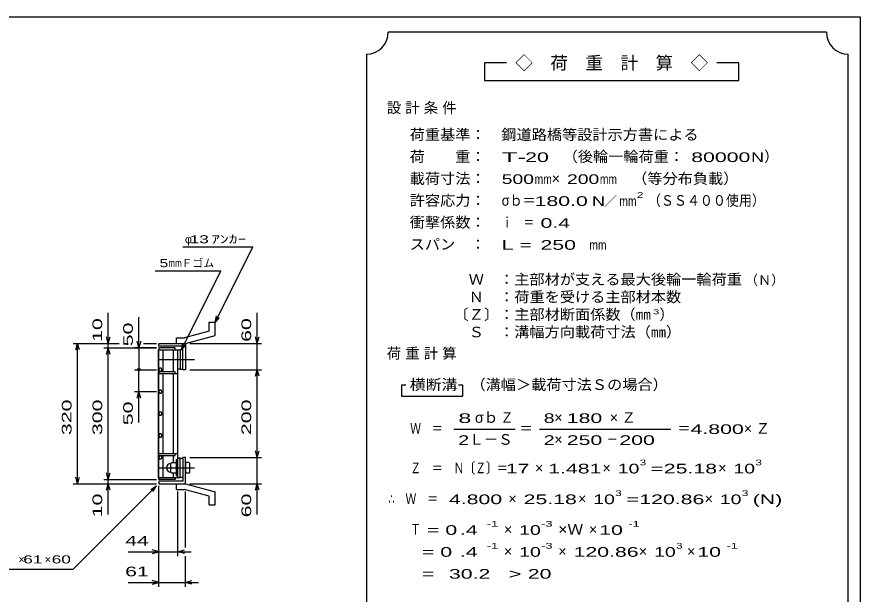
# Model space of a CAD drawing. Units: millimetres, scale not verified. Extents: x -1820 to 1731, y -1282 to 1054.
# Drawn here: x -194 to 1731, y -263 to 1054 of the extents above; entities that cross this region are included whole.
import ezdxf
from ezdxf.enums import TextEntityAlignment as Align

# ---------------------------------------------------------------- set-up
doc = ezdxf.new("R2010")
doc.units = ezdxf.units.MM
doc.header["$LTSCALE"] = 10
doc.linetypes.add('CHAIN', pattern=[18.5, 12, -1.5, 3.5, -1.5])
for name, color, linetype, lineweight in [('0_2', 150, 'Continuous', 25), ('16', 3, 'Continuous', 25), ('19', 6, 'Continuous', 25), ('22', 4, 'Continuous', 25), ('24', 2, 'Continuous', 25)]:
    doc.layers.add(name, color=color, linetype=linetype, lineweight=lineweight)
doc.styles.add('ベクトル', font='')
doc.styles.get('ベクトル').set_extended_font_data('ベクトル')

msp = doc.modelspace()

# ---------------------------------------------------------------- linework, layer by layer
at = {"layer": '0_2'}
for p, q in [((-1729, 1053.5), (1731, 1053.5)), ((1731, 1053.5), (1731, -1146.5))]:
    msp.add_line(p, q, dxfattribs=at)
at = {"layer": '16'}
for p, q in [((129.3, 3.5), (129.3, 294.5)), ((129.3, 294.5), (130, 294.5)), ((168, 299), (130, 299)), ((130, 299), (130, 294.5)), ((130, 294.5), (168, 294.5)), ((130, 3.5), (130, 294.5)), ((130, 294.5), (174, 294.5)), ((140.5, 244.5), (140.5, 294.5)), ((163.5, 244.5), (163.5, 294.5)), ((168, 294.5), (168, 299)), ((174, 3.5), (174, 294.5)), ((174, 294.5), (179, 294.5)), ((179, 294.5), (179, 250.5)), ((185, 294.5), (179, 294.5)), ((185, 250.5), (185, 294.5)), ((131.98, 252.45), (130, 248.97)), ((135.98, 252.48), (131.98, 252.45)), ((138, 249), (135.98, 252.48)), ((179, 250.5), (174, 250.5)), ((179, 250.5), (185, 250.5)), ((130, 248.97), (132.02, 245.52)), ((130, 244.5), (130, 240)), ((168, 244.5), (130, 244.5)), ((130, 240), (174, 240)), ((132.02, 245.52), (136.02, 245.55)), ((136.02, 245.55), (138, 249.03)), ((140.5, 58), (140.5, 240)), ((163.5, 58), (163.5, 240)), ((168, 240), (168, 244.5)), ((131.98, 202.45), (130, 198.97)), ((130, 198.97), (132.02, 195.52)), ((135.98, 202.48), (131.98, 202.45)), ((132.02, 195.52), (136.02, 195.55)), ((138, 199), (135.98, 202.48)), ((136.02, 195.55), (138, 199.03)), ((131.98, 152.45), (130, 148.97)), ((130, 148.97), (132.02, 145.52)), ((135.98, 152.48), (131.98, 152.45)), ((132.02, 145.52), (136.02, 145.55)), ((138, 149), (135.98, 152.48)), ((136.02, 145.55), (138, 149.03)), ((131.98, 102.45), (130, 98.97)), ((130, 98.97), (132.02, 95.52)), ((135.98, 102.48), (131.98, 102.45)), ((138, 99), (135.98, 102.48)), ((136.02, 95.55), (138, 99.03)), ((132.02, 95.52), (136.02, 95.55)), ((130, 53.5), (130, 58)), ((130, 58), (174, 58)), ((168, 53.5), (168, 58)), ((130, 53.5), (168, 53.5)), ((131.98, 52.45), (130, 48.97)), ((130, 48.97), (132.02, 45.52)), ((135.98, 52.48), (131.98, 52.45)), ((132.02, 45.52), (136.02, 45.55)), ((138, 49), (135.98, 52.48)), ((136.02, 45.55), (138, 49.03)), ((140.5, 3.5), (140.5, 53.5)), ((163.5, 38.5), (163.5, 53.5)), ((171, 7), (171, 44)), ((171, 44), (174, 44)), ((179, 47.5), (174, 47.5)), ((174, 7), (174, 44)), ((179, 3.5), (179, 47.5)), ((179, 47.5), (185, 47.5)), ((185, 47.5), (185, 3.5)), ((160, 37.5), (158, 35.5)), ((158, 15.5), (158, 35.5)), ((160, 25.5), (158, 27.5)), ((160, 25.5), (158, 23.5)), ((160, 37.5), (169, 37.5)), ((160, 25.5), (169, 25.5)), ((171, 35.5), (169, 37.5)), ((169, 25.5), (171, 27.5)), ((171, 23.5), (169, 25.5)), ((129.3, 3.5), (130, 3.5)), ((130, 3.5), (168, 3.5)), ((130, -1), (130, 3.5)), ((130, 3.5), (174, 3.5)), ((158, 15.5), (160, 13.5)), ((160, 13.5), (169, 13.5)), ((163.5, 3.5), (163.5, 12.5)), ((168, 3.5), (168, -1)), ((169, 13.5), (171, 15.5)), ((171, 7), (174, 7)), ((174, 3.5), (179, 3.5)), ((185, 3.5), (179, 3.5)), ((168, -1), (130, -1))]:
    msp.add_line(p, q, dxfattribs=at)
at = {"layer": '16', "linetype": 'CHAIN'}
for p, q in [((131, 272.5), (212, 272.5)), ((131, 25.5), (212, 25.5))]:
    msp.add_line(p, q, dxfattribs=at)
at = {"layer": '16'}
msp.add_arc((158, 25.5), 10, 90, 270, dxfattribs=at)
at = {"layer": '19'}
for p, q in [((245.61, 357.12), (258.61, 357.12)), ((245.61, 337.1), (245.61, 357.12)), ((258.61, 327.12), (258.61, 357.12)), ((245.61, 337.1), (189.28, 322.01)), ((130, 303), (130, 309)), ((130, 309), (191, 309)), ((170.99, 322.01), (189.28, 322.01)), ((170.99, 309.01), (170.99, 322.01)), ((171, 309), (191, 309)), ((191, 309), (258.61, 327.12)), ((191, 309), (191, 249)), ((185, 303), (130, 303)), ((185, 249), (185, 303)), ((191, 249), (185, 249)), ((191, 49), (185, 49)), ((185, 49), (185, -5)), ((191, -11), (191, 49)), ((199, 37.5), (191, 37.5)), ((191, 37.5), (191, 13.5)), ((191, 25.5), (199, 25.5)), ((201, 35.5), (199, 37.5)), ((201, 27.5), (199, 25.5)), ((199, 25.5), (201, 23.5)), ((201, 15.5), (201, 35.5)), ((191, 13.5), (199, 13.5)), ((199, 13.5), (201, 15.5)), ((130, -5), (130, -11)), ((185, -5), (130, -5)), ((130, -11), (191, -11)), ((170.99, -24.01), (170.99, -11.01)), ((171, -11), (191, -11)), ((191, -11), (258.61, -29.12)), ((170.99, -24.01), (189.28, -24.01)), ((245.61, -39.1), (189.28, -24.01)), ((258.61, -59.12), (258.61, -29.12)), ((245.61, -59.12), (245.61, -39.1)), ((245.61, -59.12), (258.61, -59.12))]:
    msp.add_line(p, q, dxfattribs=at)
at = {"layer": '22'}
for p, q in [((185, 529), (345, 529)), ((259, 357), (345, 529)), ((122, 474.5), (272, 474.5)), ((182, 294.5), (272, 474.5)), ((15, 309), (15, 379)), ((85, 299), (85, 369)), ((259, 357), (262, 371.6)), ((259, 357), (269, 368)), ((355, 309), (355, 379)), ((-65, 309), (40, 309)), ((-59, 294), (-55, 309)), ((-51, 294), (-55, 309)), ((-55, -11), (-55, 309)), ((5, 309), (40, 309)), ((15, 309), (11, 324)), ((15, 309), (19, 324)), ((15, 299), (15, 309)), ((85, 299), (81, 314)), ((89, 314), (85, 299)), ((95, 309), (125, 309)), ((95, 309), (125, 309)), ((182, 294.5), (185, 309.1)), ((201, 309), (365, 309)), ((355, 309), (351, 324)), ((355, 309), (359, 324)), ((355, 249), (355, 309)), ((5, 299), (125, 299)), ((11, 284), (15, 299)), ((19, 284), (15, 299)), ((15, -1), (15, 299)), ((125, 299), (75, 299)), ((85, 299), (85, 249)), ((182, 294.5), (192, 305.5)), ((75, 249), (125, 249)), ((85, 199), (85, 249)), ((201, 249), (365, 249)), ((351, 234), (355, 249)), ((359, 234), (355, 249)), ((355, 49), (355, 249)), ((75, 199), (125, 199)), ((81, 184), (85, 199)), ((89, 184), (85, 199)), ((85, 129), (85, 199)), ((355, 49), (351, 64)), ((355, 49), (359, 64)), ((201, 49), (365, 49)), ((355, -11), (355, 49)), ((-55, -11), (-59, 4)), ((-55, -11), (-51, 4)), ((15, -1), (11, 14)), ((15, -1), (19, 14)), ((-65, -11), (125, -11)), ((-65, -206), (125, -16)), ((5, -1), (125, -1)), ((5, -11), (125, -11)), ((11, -26), (15, -11)), ((15, -11), (15, -1)), ((19, -26), (15, -11)), ((15, -81), (15, -11)), ((112, -24), (125, -16)), ((117, -29), (125, -16)), ((130, -176), (130, -16)), ((130, -246), (130, -16)), ((201, -11), (365, -11)), ((351, -26), (355, -11)), ((359, -26), (355, -11)), ((355, -81), (355, -11)), ((174, -176), (174, -29)), ((191, -156), (191, -29)), ((60, -166), (130, -166)), ((130, -166), (115, -162)), ((115, -170), (130, -166)), ((130, -166), (174, -166)), ((174, -166), (189, -162)), ((189, -170), (174, -166)), ((174, -166), (204, -166)), ((191, -246), (191, -176)), ((-265, -206), (-65, -206)), ((60, -236), (130, -236)), ((130, -236), (115, -232)), ((115, -240), (130, -236)), ((130, -236), (191, -236)), ((191, -236), (206, -232)), ((206, -240), (191, -236)), ((191, -236), (221, -236))]:
    msp.add_line(p, q, dxfattribs=at)
msp.add_circle((85, 249), 3, dxfattribs=at)
at = {"layer": '24', "color": 4}
for p, q in [((1654, 1018.5), (654, 1018.5)), ((604, 968.5), (604, -581.5)), ((1704, -581.5), (1704, 968.5)), ((924, 948.5), (874, 948.5)), ((874, 948.5), (874, 908.5)), ((1454, 948.5), (1404, 948.5)), ((1454, 908.5), (1454, 948.5)), ((874, 908.5), (1454, 908.5)), ((694, 213.5), (684, 213.5)), ((684, 213.5), (684, 188.5)), ((824, 213.5), (814, 213.5)), ((824, 188.5), (824, 213.5)), ((684, 188.5), (824, 188.5)), ((804, 113.5), (944, 113.5)), ((999, 113.5), (1299, 113.5))]:
    msp.add_line(p, q, dxfattribs=at)
for centre, start, end in [((604, 1018.5), 270, 0), ((1704, 1018.5), 180, 270)]:
    msp.add_arc(centre, 50, start, end, dxfattribs=at)

# ---------------------------------------------------------------- texts
at = {"layer": '22', "color": 2, "style": 'ベクトル'}
for s, p in [('φ', (190, 546.5)), ('Ｆゴム', (182, 492)), ('×', (-190, -183.5)), ('×', (-130, -183.5))]:
    msp.add_text(s, height=18.33, dxfattribs=at).set_placement(p, align=Align.MIDDLE_LEFT)
for s, height, width, p in [(' 13 ', 18.33, 1.6, (190, 546.5)), ('ｱﾝｶｰ', 18.33, 1.6, (250, 546.5)), ('5', 18.33, 1.45, (132, 492)), ('mm', 18.33, 0.75, (152, 492)), (' 44 ', 21.99, 1.65, (40, -141)), (' 61 ', 18.33, 1.6, (-190, -183.5)), (' 60 ', 18.33, 1.6, (-125, -183.5)), (' 61 ', 21.99, 1.65, (40, -211))]:
    msp.add_text(s, height=height, dxfattribs=dict(at, width=width)).set_placement(p, align=Align.MIDDLE_LEFT)
at = {"layer": '22', "color": 2, "style": 'ベクトル', "width": 1.65}
for s, p in [(' 10 ', (-10, 299)), (' 50 ', (60, 289)), (' 60 ', (330, 299)), (' 320 ', (-80, 86.5)), (' 300 ', (-10, 86.5)), (' 50 ', (60, 109)), (' 200 ', (330, 86.5)), (' 10 ', (-10, -101)), (' 60 ', (330, -101))]:
    msp.add_text(s, height=21.99, rotation=90, dxfattribs=at).set_placement(p, align=Align.MIDDLE_LEFT)
at = {"layer": '24', "style": 'ベクトル'}
for s, height, p in [('◇\u3000荷\u3000重\u3000計\u3000算\u3000◇', 29.33, (944, 948.5)), ('）', 24.19, (1512, 735)), ('×', 24.19, (1027, 685)), ('／', 21.99, (1146.5, 633.5)), ('（Ｎ）', 21.99, (1468, 453.5)), ('）', 24.19, (1273, 375)), ('σｂ', 24.19, (852, 140)), ('×', 24.19, (1033, 140)), ('Ｌ－Ｓ', 24.19, (839, 90)), ('×', 24.19, (1033, 90)), ('×', 24.19, (989, 25)), ('×', 24.19, (1143, 25)), ('×', 24.19, (1407, 25)), ('×', 24.19, (928, -45)), ('×', 24.19, (1087, -45)), ('×', 24.19, (1376, -45)), ('×', 24.19, (918, -115)), ('×', 24.19, (1112, -115)), ('×', 24.19, (918, -165)), ('×', 24.19, (1042, -165)), ('×', 24.19, (1226, -165)), ('×', 24.19, (1336, -165))]:
    msp.add_text(s, height=height, dxfattribs=at).set_placement(p, align=Align.MIDDLE_LEFT)
for s, height, width, p in [('荷重基準：\u3000', 24.19, 1.05, (703, 785)), ('鋼道路橋等設計示方書による', 24.19, 1.05, (912, 785)), ('荷\u3000\u3000重：\u3000', 24.19, 1.05, (703, 735)), ('（後輪一輪荷重：', 24.19, 1.05, (1052, 735)), ('T-', 21.99, 2, (913, 733.5)), (' 20 ', 21.99, 1.65, (953, 733.5)), (' 80000', 21.99, 1.65, (1332, 733.5)), ('N', 21.99, 1.4, (1482, 733.5)), ('載荷寸法：\u3000', 24.19, 1.05, (703, 685)), ('500', 21.99, 1.5, (913, 683.5)), ('200', 21.99, 1.5, (1062, 683.5)), ('\u3000（等分布負載）', 24.19, 1.05, (1176, 685)), ('mm', 21.99, 0.8, (988, 683.5)), ('mm', 21.99, 0.8, (1137, 683.5)), ('許容応力：\u3000', 24.19, 1.05, (703, 635)), ('σｂ＝', 24.19, 0.9, (913, 635)), ('180.0', 21.99, 1.65, (988, 633.5)), ('N', 21.99, 1.4, (1119, 633.5)), ('mm', 21.99, 0.8, (1181.5, 633.5)), ('2', 13.2, 1.5, (1221.5, 647.5)), ('（ＳＳ４００使用）', 24.19, 0.9, (1246.5, 635)), ('衝撃係数：\u3000', 24.19, 1.05, (703, 585)), ('ｉ\u3000＝', 24.19, 0.75, (913, 585)), (' 0.4', 21.99, 1.65, (988, 583.5)), ('スパン\u3000：\u3000', 24.19, 1.05, (703, 535)), ('L =', 21.99, 1.65, (913, 533.5)), (' 250 ', 21.99, 1.65, (988, 533.5)), ('mm', 21.99, 0.8, (1113, 533.5)), ('\u3000Ｗ\u3000：主部材が支える最大後輪一輪荷重', 24.19, 1.05, (803, 455)), ('\u3000Ｎ\u3000：荷重を受ける主部材本数', 24.19, 1.05, (803, 415)), ('〔Ｚ〕：主部材断面係数（㎜', 24.19, 1.05, (803, 375)), ('3', 11, 1.8, (1258, 381)), ('\u3000Ｓ\u3000：溝幅方向載荷寸法（㎜）', 24.19, 1.05, (803, 335)), ('\u3000（溝幅＞載荷寸法Ｓの場合）', 24.19, 1.05, (807, 215)), ('横断溝', 24.19, 1.1, (703, 215)), ('8', 21.99, 1.8, (814, 138.5)), ('Ｚ', 24.19, 0.9, (910, 140)), ('8', 21.99, 1.5, (1009, 138.5)), (' 180 ', 21.99, 1.65, (1048, 138.5)), ('Ｗ\u3000＝', 24.19, 0.75, (704, 115)), ('＝', 24.19, 0.9, (954, 115)), ('＝', 24.19, 0.9, (1314, 115)), ('4.800', 21.99, 1.65, (1344, 113.5)), ('2', 21.99, 1.5, (814, 88.5)), ('2', 21.99, 1.5, (1009, 88.5)), (' 250 ', 21.99, 1.65, (1048, 88.5)), (' 200 ', 21.99, 1.65, (1168, 88.5)), ('－', 24.19, 0.75, (1153, 90)), ('Ｚ\u3000＝\u3000Ｎ〔Ｚ〕＝', 24.19, 0.75, (704, 25)), ('3', 13.2, 1.5, (1228, 37.5)), ('3', 13.2, 1.5, (1492, 37.5)), (' 17 ', 21.99, 1.65, (909, 23.5)), ('1.481', 21.99, 1.65, (1019, 23.5)), ('10', 21.99, 1.5, (1178, 23.5)), ('=', 21.99, 1.7, (1253, 23.5)), ('25.18', 21.99, 1.65, (1283, 23.5)), ('10', 21.99, 1.5, (1442, 23.5)), ('∴\u3000Ｗ\u3000＝', 24.19, 0.75, (654, -45)), (' 4.800', 21.99, 1.65, (779, -46.5)), ('25.18', 21.99, 1.65, (963, -46.5)), ('10', 21.99, 1.5, (1122, -46.5)), ('3', 13.2, 1.5, (1172, -32.5)), ('120.86', 21.99, 1.65, (1227, -46.5)), ('10', 21.99, 1.5, (1411, -46.5)), ('3', 13.2, 1.5, (1461, -32.5)), ('(N)', 21.99, 1.65, (1486, -46.5)), ('=', 21.99, 1.7, (1197, -46.5)), ('-1', 13.2, 1.65, (879, -102.5)), ('-3', 13.2, 1.65, (1003, -102.5)), ('-1', 13.2, 1.65, (1202, -102.5)), ('Ｔ', 24.19, 0.75, (704, -115)), (' = 0', 21.99, 1.65, (729, -116.5)), (' .4 ', 21.99, 1.65, (804, -116.5)), ('10', 21.99, 1.5, (953, -116.5)), ('×Ｗ', 24.19, 1.1, (1042, -115)), (' 10 ', 21.99, 1.65, (1122, -116.5)), ('-1', 13.2, 1.65, (879, -152.5)), ('-3', 13.2, 1.65, (1003, -152.5)), ('3', 13.2, 1.5, (1311, -152.5)), ('-1', 13.2, 1.65, (1426, -152.5)), ('  = 0', 21.99, 1.65, (704, -166.5)), (' .4 ', 21.99, 1.65, (804, -166.5)), ('10', 21.99, 1.5, (953, -166.5)), ('120.86', 21.99, 1.65, (1077, -166.5)), ('10', 21.99, 1.5, (1261, -166.5)), (' 10 ', 21.99, 1.65, (1346, -166.5)), (' 30.2', 21.99, 1.65, (779, -216.5)), ('>', 21.99, 1.7, (929, -216.5)), (' 20 ', 21.99, 1.65, (959, -216.5)), ('  =', 21.99, 1.65, (704, -216.5))]:
    msp.add_text(s, height=height, dxfattribs=dict(at, width=width)).set_placement(p, align=Align.MIDDLE_LEFT)
at = {"layer": '24', "char_height": 24.19, "attachment_point": 4, "style": 'ベクトル'}
for s, insert in [('\\T1.28;設計条件', (650.5, 845)), ('\\T1.28;荷重計算', (650.5, 285)), ('\\T1.42;×Ｚ', (1159.5, 140)), ('\\T1.42;×Ｚ', (1465.5, 115))]:
    msp.add_mtext(s, dxfattribs=dict(at, insert=insert))

doc.saveas('drawing.dxf')
